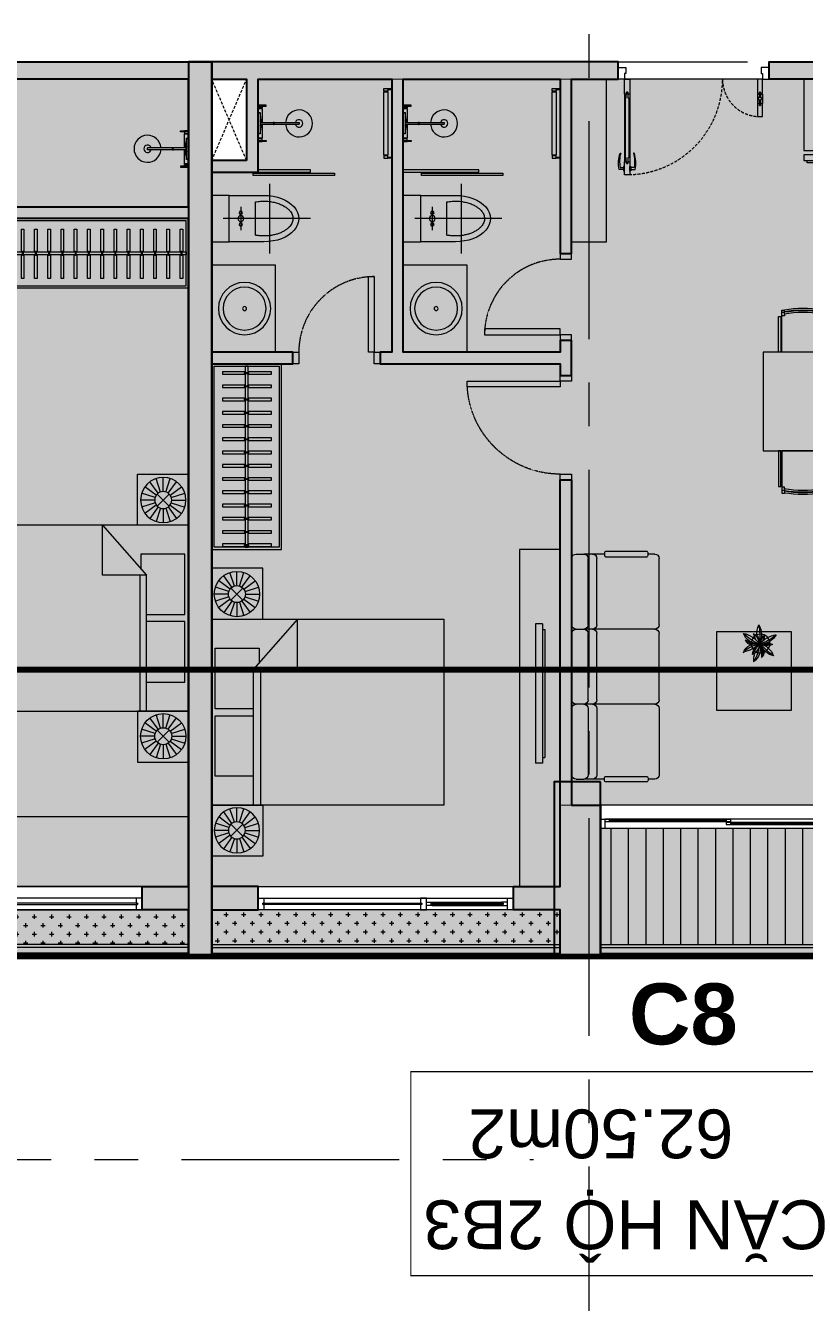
# Model space of a CAD drawing. Header units: millimetres. Extents: x -100356 to 314685, y 446 to 1273965.
# Drawn here: x 52887 to 59597, y 913568 to 924562 of the extents above; entities that cross this region are included whole.
import ezdxf
from ezdxf.enums import TextEntityAlignment as Align

# ---------------------------------------------------------------- set-up
doc = ezdxf.new("R2010")
doc.units = ezdxf.units.MM
for name, pattern in [('20180221 BF$0$Core - tb$0$HIDDEN', [0.375, 0.25, -0.125]), ('A1 - dp$0$DASHED2', [0.375, 0.25, -0.125]), ('A1 - dp$0$HIDDEN', [0.375, 0.25, -0.125]), ('CENTER', [2, 1.25, -0.25, 0.25, -0.25]), ('Dash', [6, 3, -3])]:
    doc.linetypes.add(name, pattern=pattern)
for name, color, linetype, lineweight in [('$0$TUONG 2', 2, 'Continuous', 35), ('20180221 BF$0$TUONG 2', 2, 'Continuous', 25), ('@ color hatch', 7, 'Continuous', 13), ('A.Concrete', 7, 'Continuous', 25), ('A1 - dp$0$A.Door', 4, 'Continuous', 13), ('A1 - dp$0$A.HACH 250', 250, 'Continuous', 5), ('A1 - dp$0$CUA', 5, 'Continuous', 9), ('A1 - dp$0$FURNITURE', 8, 'Continuous', 5), ('A1 - dp$0$KHCUA', 3, 'Continuous', 13), ('A1 - dp$0$TUONG 2', 2, 'Continuous', 25), ('A3 - dp$0$FURNITURE', 8, 'Continuous', 5), ('A3 - dp$0$TUONG 2', 2, 'Continuous', 25), ('Hatch-wall', 251, 'Continuous', 5), ('LC.HA', 250, 'Continuous', 9), ('LGI', 250, 'CENTER', 9), ('luoicot', 30, 'Continuous', 13), ('TEXT', 6, 'Continuous', 20), ('Text 35', 250, 'Continuous', 15), ('TXT', 1, 'Continuous', 25)]:
    doc.layers.add(name, color=color, linetype=linetype, lineweight=lineweight)
doc.layers.add('STR', color=7, linetype='Continuous')
doc.styles.add('A1 - dp$0$GHICHU-C', font='Font - TrueType - Arial.ttf', dxfattribs={"width": 0.7})
doc.styles.add('ARIAL', font='Font - TrueType - Arial Bold.ttf')
doc.styles.add('arial_eng', font='ARIALNI.TTF')
doc.styles.add('VnArial', font='Font - TrueType - Arial.ttf')

# ---------------------------------------------------------------- blocks, each defined once
blk = doc.blocks.new('A1 - dp$0$Bed 1600')
at = {"linetype": 'Continuous'}
for p, q in [((2, -80), (2, 0)), ((2, 0), (66, 0)), ((66, 0), (66, -80)), ((12, -1.2), (32.8, -1.2)), ((12, -14.4), (12, -1.2)), ((32.8, -1.2), (32.8, -14.4)), ((35.2, -1.2), (56, -1.2)), ((35.2, -14.4), (35.2, -1.2)), ((56, -1.2), (56, -16.4)), ((2, -14.4), (48.8, -14.4)), ((48.8, -16.8), (2, -16.8)), ((66, -29.6), (48.8, -14.4)), ((48.8, -14.4), (48.8, -29.6)), ((56, -16.4), (50.8, -16.4)), ((48.8, -29.6), (66, -29.6)), ((66, -80), (2, -80))]:
    blk.add_line(p, q, dxfattribs=at)
blk = doc.blocks.new('A1 - dp$0$tab')
for p, q in [((439, 0), (0, 0)), ((0, 0), (0, -439)), ((439, -439), (439, 0)), ((158, -179), (60, -108)), ((174, -163), (103, -65)), ((195, -153), (157, -37)), ((217, -149), (217, -27)), ((240, -153), (278, -37)), ((260, -163), (332, -65)), ((277, -179), (375, -108)), ((148, -200), (32, -162)), ((166, -171), (269, -274)), ((269, -171), (166, -274)), ((287, -200), (403, -162)), ((144, -222), (22, -222)), ((148, -245), (32, -283)), ((158, -265), (60, -337)), ((174, -282), (103, -380)), ((195, -292), (157, -408)), ((217, -296), (217, -418)), ((217, -296), (217, -418)), ((240, -292), (278, -408)), ((260, -282), (332, -380)), ((277, -265), (375, -337)), ((287, -245), (403, -283)), ((291, -222), (412, -222)), ((0, -439), (439, -439))]:
    blk.add_line(p, q)
for radius in [195, 73.2]:
    blk.add_circle((217, -222), radius)
blk = doc.blocks.new('*U271')
for points in [[(0, 600), (0, 0), (1850, 0), (1850, 600)], [(1830, 580), (1830, 20), (20, 20), (20, 580)]]:
    blk.add_lwpolyline(points, close=True)
at = {"ltscale": 6}
for points in [[(91, 313), (91, 515), (69, 515), (69, 313)], [(205, 313), (205, 515), (183, 515), (183, 313)], [(319, 313), (319, 515), (297, 515), (297, 313)], [(433, 313), (433, 515), (411, 515), (411, 313)], [(547, 313), (547, 515), (525, 515), (525, 313)], [(661, 313), (661, 515), (639, 515), (639, 313)], [(775, 313), (775, 515), (753, 515), (753, 313)], [(889, 313), (889, 515), (867, 515), (867, 313)], [(1003, 313), (1003, 515), (981, 515), (981, 313)], [(1117, 313), (1117, 515), (1095, 515), (1095, 313)], [(1231, 313), (1231, 515), (1209, 515), (1209, 313)], [(1345, 313), (1345, 515), (1323, 515), (1323, 313)], [(1459, 313), (1459, 515), (1437, 515), (1437, 313)], [(1573, 313), (1573, 515), (1551, 515), (1551, 313)], [(1687, 313), (1687, 515), (1665, 515), (1665, 313)], [(1801, 313), (1801, 515), (1779, 515), (1779, 313)], [(69, 287), (69, 92), (91, 92), (91, 287)], [(183, 287), (183, 92), (205, 92), (205, 287)], [(297, 287), (297, 92), (319, 92), (319, 287)], [(411, 287), (411, 92), (433, 92), (433, 287)], [(525, 287), (525, 92), (547, 92), (547, 287)], [(639, 287), (639, 92), (661, 92), (661, 287)], [(753, 287), (753, 92), (775, 92), (775, 287)], [(867, 287), (867, 92), (889, 92), (889, 287)], [(981, 287), (981, 92), (1003, 92), (1003, 287)], [(1095, 287), (1095, 92), (1117, 92), (1117, 287)], [(1209, 287), (1209, 92), (1231, 92), (1231, 287)], [(1323, 287), (1323, 92), (1345, 92), (1345, 287)], [(1437, 287), (1437, 92), (1459, 92), (1459, 287)], [(1551, 287), (1551, 92), (1573, 92), (1573, 287)], [(1665, 287), (1665, 92), (1687, 92), (1687, 287)], [(1779, 287), (1779, 92), (1801, 92), (1801, 287)]]:
    blk.add_lwpolyline(points, dxfattribs=at)
for points in [[(1830, 287), (1830, 313), (20, 313), (20, 287)], [(83, 319), (78, 319), (78, 280), (83, 280)], [(197, 319), (192, 319), (192, 280), (197, 280)], [(311, 319), (306, 319), (306, 280), (311, 280)], [(425, 319), (420, 319), (420, 280), (425, 280)], [(539, 319), (534, 319), (534, 280), (539, 280)], [(653, 319), (648, 319), (648, 280), (653, 280)], [(767, 319), (762, 319), (762, 280), (767, 280)], [(881, 319), (876, 319), (876, 280), (881, 280)], [(995, 319), (990, 319), (990, 280), (995, 280)], [(1109, 319), (1104, 319), (1104, 280), (1109, 280)], [(1223, 319), (1218, 319), (1218, 280), (1223, 280)], [(1337, 319), (1332, 319), (1332, 280), (1337, 280)], [(1451, 319), (1446, 319), (1446, 280), (1451, 280)], [(1565, 319), (1560, 319), (1560, 280), (1565, 280)], [(1679, 319), (1674, 319), (1674, 280), (1679, 280)], [(1793, 319), (1788, 319), (1788, 280), (1793, 280)]]:
    blk.add_lwpolyline(points, close=True, dxfattribs=at)
blk = doc.blocks.new('*U242')
at = {"layer": 'A1 - dp$0$A.Door', "ltscale": 0.5}
for p, q in [((1400, 65), (2000, 65)), ((1400, 35), (2000, 35))]:
    blk.add_line(p, q, dxfattribs=at)
for points in [[(-100, 0), (2100, 0), (2100, 100), (-100, 100)], [(2050, 100), (2050, 0), (2100, 0), (2100, 100)]]:
    blk.add_lwpolyline(points, close=True, dxfattribs=at)
for points in [[(-50, 55), (-50, 100), (-100, 100), (-100, 0), (-50, 0), (-50, 45), (-60, 45), (-60, 55), (-50, 55)], [(1300, 55), (1300, 100), (1350, 100), (1350, 0), (1300, 0), (1300, 45), (1310, 45), (1310, 55), (1300, 55)], [(1400, 55), (1400, 65), (1350, 65), (1350, 35), (1400, 35), (1400, 45), (1390, 45), (1390, 55), (1400, 55)], [(2000, 55), (2000, 65), (2050, 65), (2050, 35), (2000, 35), (2000, 45), (2010, 45), (2010, 55), (2000, 55)]]:
    blk.add_lwpolyline(points, dxfattribs=at)
at = {"layer": 'A1 - dp$0$A.HACH 250', "ltscale": 0.5}
for points in [[(-60, 45), (1310, 45), (1310, 55), (-60, 55)], [(1390, 45), (2010, 45), (2010, 55), (1390, 55)]]:
    blk.add_lwpolyline(points, close=True, dxfattribs=at)
blk = doc.blocks.new('B1 - tb$0$A$C588A0D6B')
for p, q in [((-122, -38), (123, -38)), ((-122, -59), (-122, -38)), ((123, -59), (-122, -59)), ((-11, -64), (-11, -211)), ((9, -65), (9, -211)), ((123, -38), (123, -59)), ((9, -211), (-11, -211)), ((9, -220), (-11, -220)), ((-11, -220), (-11, -507)), ((9, -220), (9, -507)), ((9, -507), (-11, -507))]:
    blk.add_line(p, q)
for points in [[(-178, -37), (-208, -37), (-208, -82), (-178, -82)], [(-208, -37), (-197, -37), (-197, -129), (-208, -129)], [(179, -37), (208, -37), (208, -82), (179, -82)], [(208, -37), (198, -37), (198, -129), (208, -129)]]:
    blk.add_lwpolyline(points, close=True)
blk.add_lwpolyline([(-11, -82), (-171, -82), (-171, -38), (172, -38), (172, -82), (9, -82)])
for centre, radius, start, end in [((0, 431), 505, 255.9943, 268.6524), ((0, 0), 65.5, 243.6552, 296.3448), ((0, 431), 505, 271.0236, 284.0057), ((-8, -215), 5.39, 127.2582, 232.7418), ((6, -215), 5.39, 307.2582, 52.7418), ((-1, -507), 155, 93.8501, 86.1499), ((-1, -507), 43, 104.0595, 75.9405)]:
    blk.add_arc(centre, radius, start, end)
blk = doc.blocks.new('*U392')
at = {"layer": 'A3 - dp$0$FURNITURE'}
for p, q in [((0, 100), (2950, 100)), ((0, 75), (2950, 75)), ((0, 25), (2950, 25)), ((0, 0), (2950, 0))]:
    blk.add_line(p, q, dxfattribs=at)
blk = doc.blocks.new('1B2')
at = {"layer": '@ color hatch', "ltscale": 0.5}
h = blk.add_hatch(color=231, dxfattribs=at)
h.dxf.hatch_style = 1
h.paths.add_polyline_path([(0, 50), (600, 50), (600, 46), (2603, 50), (2600, -350), (3400, -350), (3400, 50), (4475, 50), (4475, -500), (4775, -500), (4775, 50), (7725, 50), (7725, -6900), (4775, -6900), (4775, -6200), (4775, -6200), (4775, -6200), (0, -6200)])
h.paths.add_polyline_path([(4475, -6400), (0, -6400), (0, -7500), (4475, -7500)])
h.paths.add_polyline_path([(4775, -7100), (7725, -7100), (7725, -7500), (4775, -7500)])
h = blk.add_hatch(dxfattribs=at)
h.set_pattern_fill('CROSS', color=139, scale=300, angle=-90)
h.set_pattern_definition([(270, (-306287.76, -428892.19), (75, -75), [37.5, -112.5]), (360, (-306306.51, -428910.94), (75, 75), [37.5, -112.5])])
h.paths.add_polyline_path([(7725, -7100), (7725, -7400), (4775, -7400), (4775, -7100)])
at = {"layer": 'Hatch-wall', "ltscale": 0.5}
h = blk.add_hatch(color=256, dxfattribs=at)
h.dxf.hatch_style = 1
h.paths.add_polyline_path([(0, -6250), (0, -7500), (-200, -7500), (-200, 200), (1000, 200), (1000, 50), (600, 50), (600, 50), (0, 50), (0, -6050)])
h.paths.add_polyline_path([(4775, 200), (7925, 200), (7925, -7500), (7725, -7500), (7725, -7100), (7325, -7100), (7325, -6900), (7725, -6900), (7725, -1150), (5875, -1150), (5875, -2050), (4775, -2050), (4775, -2050), (4775, -2150), (4675, -2150), (4675, -2050), (3600, -2050), (3600, -1450), (2600, -1450), (2600, -1150), (2700, -1150), (2700, -1350), (3700, -1350), (3700, -1950), (5775, -1950), (5775, -1050), (7725, -1050), (7725, 50), (4775, 50)])
h.paths.add_polyline_path([(4475, 200), (2300, 200), (2300, 50), (2600, 50), (2600, -400), (2700, -400), (2700, -350), (3400, -350), (3400, 50), (4475, 50)])
h.paths.add_polyline_path([(3300, -250), (2700, -250), (2700, 50), (3300, 50)], flags=16)
h.paths.add_polyline_path([(4775, -3450), (4775, -3450), (4775, -6050), (4775, -6050), (4775, -6900), (5125, -6900), (5125, -7100), (4775, -7100), (4775, -7500), (4475, -7500), (4475, -6400), (4025, -6400), (4025, -6200), (4475, -6200), (4475, -6050), (4675, -6050), (4675, -3050), (4775, -3050)], flags=17)
h.paths.add_polyline_path([(3175, -6200), (2200, -6200), (2200, -6400), (3175, -6400)])
at = {"layer": '20180221 BF$0$TUONG 2', "ltscale": 0.5, "elevation": 0}
for points in [[(4775, 200), (7925, 200), (7925, -7500), (7725, -7500), (7725, -7100), (7325, -7100), (7325, -6900), (7725, -6900), (7725, -1150), (5875, -1150)], [(5775, -1050), (7725, -1050), (7725, 50), (4775, 50)]]:
    blk.add_lwpolyline(points, dxfattribs=at)
at = {"layer": '@ color hatch', "color": 250, "linetype": 'Dash', "ltscale": 10, "const_width": 10, "elevation": 0}
for points in [[(0, 50), (600, 50), (600, 46), (2603, 50), (2600, -350), (3400, -350), (3400, 50), (4475, 50), (4475, -500), (4775, -500), (4775, 50), (7725, 50), (7725, -6900), (4775, -6900), (4775, -6200), (4775, -6200), (4775, -6200), (0, -6200)], [(4775, -7100), (7725, -7100), (7725, -7500), (4775, -7500)]]:
    blk.add_lwpolyline(points, close=True, dxfattribs=at)
at = {"layer": 'A1 - dp$0$CUA'}
blk.add_line((7325, -6900, 0), (5125, -6900, 0), dxfattribs=at)
at = {"layer": 'A1 - dp$0$FURNITURE', "elevation": 0}
blk.add_lwpolyline([(4775, -6900), (7725, -6900), (7725, -6300), (4775, -6300)], close=True, dxfattribs=at)
at = {"layer": 'A1 - dp$0$TUONG 2', "ltscale": 0.5, "elevation": 0}
for points in [[(2300, 200), (7731, 200), (7925, 200)], [(7925, -7500), (7925, 200)], [(7925, -7500), (7925, 200)]]:
    blk.add_lwpolyline(points, dxfattribs=at)
at = {"layer": 'A1 - dp$0$FURNITURE', "extrusion": (2.97971e-18, -2.15412e-27, -1), "xscale": -0.7500000000000013, "yscale": 0.7500000000000013, "zscale": -0.7500000000000013, "rotation": 90}
blk.add_blockref('B1 - tb$0$A$C588A0D6B', (-7753, -550, 0), dxfattribs=at)
at = {"layer": 'A1 - dp$0$FURNITURE', "extrusion": (-6.05846e-28, -2.97971e-18, -1), "zscale": -1, "rotation": 180}
blk.add_blockref('*U271', (-5875, -1150, 0), dxfattribs=at)
at = {"layer": 'A1 - dp$0$FURNITURE', "extrusion": (0, 0, -1), "zscale": -1}
blk.add_blockref('A1 - dp$0$tab', (-7725, -3351, 0), dxfattribs=at)
at = {"layer": 'A1 - dp$0$FURNITURE', "extrusion": (0, 0, -1), "xscale": 24.99999062500353, "yscale": 24.99999062500353, "zscale": -24.99999062500353, "rotation": 90}
blk.add_blockref('A1 - dp$0$Bed 1600', (-7725, -5440, 0), dxfattribs=at)
at = {"layer": 'A1 - dp$0$FURNITURE', "rotation": 180}
blk.add_blockref('A1 - dp$0$tab', (7725, -5829, 0), dxfattribs=at)
at = {"layer": 'A1 - dp$0$TUONG 2', "extrusion": (0, 0, -1), "xscale": -1, "zscale": -1, "rotation": 180}
blk.add_blockref('*U242', (-7225, -7000, 0), dxfattribs=at)
at = {"layer": 'A3 - dp$0$TUONG 2', "extrusion": (0, 0, -1), "xscale": -1, "zscale": -1, "rotation": 180}
blk.add_blockref('*U392', (-7725, -7400, 0), dxfattribs=at)
at = {"layer": 'A1 - dp$0$FURNITURE', "style": 'arial_eng'}
blk.add_attdef('AC', (2566, -6475, 0), '', height=300, rotation=270, dxfattribs=at)
blk = doc.blocks.new('A1 - dp$0$sofa')
for p, q in [((0, -571), (0, 0)), ((38, 38), (104, 38)), ((282, 38), (104, 38)), ((141, -571), (141, 0)), ((217, -571), (217, 0)), ((716, 38), (658, 38)), ((754, -571), (754, 0)), ((0, -1217), (0, -646)), ((716, -608), (38, -608)), ((141, -646), (141, -1217)), ((217, -646), (217, -1217)), ((754, -646), (754, -1217)), ((0, -1292), (0, -1863)), ((38, -1255), (104, -1255)), ((716, -1255), (104, -1255)), ((141, -1292), (141, -1863)), ((217, -1292), (217, -1863)), ((754, -1292), (754, -1863)), ((38, -1901), (104, -1901)), ((282, -1901), (104, -1901)), ((716, -1901), (658, -1901))]:
    blk.add_line(p, q)
for points in [[(644, 61), (296, 61, 0.414214), (282, 47), (282, 28, 0.414214), (296, 14), (644, 14, 0.414214), (658, 28), (658, 47, 0.414214)], [(644, -1924), (296, -1924, -0.414214), (282, -1910), (282, -1891, -0.414214), (296, -1877), (644, -1877, -0.414214), (658, -1891), (658, -1910, -0.414214)]]:
    blk.add_lwpolyline(points, format="xyb", close=True)
blk.add_lwpolyline([(1890, -555), (1250, -555), (1250, -1235), (1890, -1235)], close=True)
blk.add_circle((1627, -1130), 80.6)
for centre, radius, start, end in [((38, 0), 37.7, 90, 180), ((104, 0), 37.7, 0, 90), ((179, 0), 37.7, 0, 90), ((716, 0), 37.7, 0, 90), ((38, -571), 37.7, 180, 270), ((38, -646), 37.7, 90, 180), ((104, -571), 37.7, 270, 0), ((104, -646), 37.7, 0, 90), ((179, -571), 37.7, 270, 0), ((179, -646), 37.7, 0, 90), ((716, -571), 37.7, 270, 0), ((716, -646), 37.7, 0, 90), ((1477, -1093), 150, 346.3603, 52.9474), ((1796, -981), 228, 178.2222, 197.8583), ((1223, -1180), 401, 8.0959, 30.7226), ((1589, -1013), 116, 199.4342, 287.4357), ((1402, -1395), 347, 51.5416, 77.1764), ((1657, -878), 252, 226.1483, 260.3711), ((1675, -1022), 118, 186.5073, 242.3609), ((1500, -1141), 121, 8.5552, 61.3289), ((1835, -910), 304, 204.7599, 224.6473), ((1582, -967), 167, 284.1284, 340.1468), ((1353, -1031), 283, 345.0604, 4.0737), ((2072, -1493), 575, 125.4464, 140.7382), ((1772, -1170), 150, 102.2423, 161.7321), ((1521, -1059), 124, 335.9893, 22.84), ((1594, -1056), 62.7, 334.5276, 48.0163), ((1623, -1280), 157, 94.4073, 156.4431), ((1435, -996), 226, 281.2486, 323.9899), ((1735, -1455), 348, 109.6318, 136.9416), ((1544, -1172), 49.4, 77.3557, 164.3532), ((1570, -1231), 102, 81.6389, 135.6255), ((1786, -1860), 758, 106.3355, 112.415), ((1549, -1147), 69.2, 281.4267, 10.9877), ((1247, -1065), 350, 334.6853, 342.4501), ((1508, -1124), 107, 301.9055, 355.1859), ((1771, -1215), 176, 174.3326, 205.2804), ((1044, -1193), 576, 350.24, 6.1148), ((1462, -1204), 173, 330.2411, 25.809), ((1771, -1215), 176, 150.7697, 151.9367), ((1796, -981), 228, 219.15, 261.389), ((1891, -1027), 289, 200.5138, 216.0242), ((1504, -1496), 388, 48.5745, 72.3842), ((1669, -1151), 48.5, 222.8374, 256.9786), ((1623, -1280), 157, 28.0484, 84.6491), ((1727, -2147), 1024, 89.91, 94.502), ((1609, -1189), 50.1, 349.1166, 38.9556), ((1686, -1227), 114, 66.7315, 107.3971), ((1675, -1004), 130, 272.4374, 295.2956), ((38, -1217), 37.7, 180, 270), ((38, -1292), 37.7, 90, 180), ((104, -1217), 37.7, 270, 0), ((104, -1292), 37.7, 0, 90), ((179, -1217), 37.7, 270, 0), ((179, -1292), 37.7, 0, 90), ((716, -1217), 37.7, 270, 0), ((716, -1292), 37.7, 0, 90), ((38, -1863), 37.7, 180, 270), ((104, -1863), 37.7, 270, 0), ((179, -1863), 37.7, 270, 0), ((716, -1863), 37.7, 270, 0)]:
    blk.add_arc(centre, radius, start, end)
blk = doc.blocks.new('A1 - dp$0$A$C6E1257E0')
at = {"linetype": 'Continuous'}
blk.add_lwpolyline([(30.5, 0), (64.5, 0), (64.5, 8.5), (30.5, 8.5)], close=True, dxfattribs=at)
blk.add_lwpolyline([(39, 8.5), (39, 42.5, -0.1327536), (166.5, 34), (166.5, 29.75, 0.1152164), (56, 34), (56, 8.5)], format="xyb", dxfattribs=at)
blk = doc.blocks.new('A1 - dp$0$cua vao can ho')
at = {"layer": 'A1 - dp$0$A.HACH 250', "linetype": 'A1 - dp$0$DASHED2', "ltscale": 100}
for centre, radius, start, end in [((-78, 0), 822, 88.4513, 180), ((-1222, 0), 322, 0, 93.9546)]:
    blk.add_arc(centre, radius, start, end, dxfattribs=at)
at = {"layer": 'A1 - dp$0$CUA'}
for p, q in [((-100, 128), (-100, 711)), ((-56, 128), (-56, 711)), ((-1244, 128), (-1244, 210)), ((-1200, 128), (-1200, 210))]:
    blk.add_line(p, q, dxfattribs=at)
for points in [[(-56, 822), (-56, 804), (-56, 711), (-72, 711), (-73, 726), (-83, 726), (-83, 711), (-100, 711), (-100, 822)], [(-73, 726), (-71, 676), (-64, 676), (-64, 161), (-71, 161), (-73, 111), (-83, 111), (-83, 128), (-84, 161), (-92, 161), (-92, 676), (-84, 676), (-83, 726)], [(-1244, 321), (-1244, 304), (-1244, 210), (-1228, 210), (-1227, 226), (-1217, 226), (-1217, 210), (-1200, 210), (-1200, 321)], [(-1227, 226), (-1229, 176), (-1236, 176), (-1236, 161), (-1229, 161), (-1227, 111), (-1217, 111), (-1217, 128), (-1216, 161), (-1208, 161), (-1208, 176), (-1216, 176), (-1217, 226)], [(-1217, 128), (-1217, 111), (-1227, 111), (-1228, 128), (-1244, 128), (-1244, 1), (-1244, 0), (-1200, 0), (-1200, 11), (-1200, 128)], [(-83, 128), (-83, 111), (-73, 111), (-72, 128), (-56, 128), (-56, 1), (-56, 0), (-100, 0), (-100, 11), (-100, 128)], [(-1233, -50), (-1244, -50), (-1244, 0), (-1300, 0), (-1300, -100), (-1275, -100), (-1233, -100)], [(-67, -50), (-56, -50), (-56, 0), (0, 0), (0, -100), (-25, -100), (-67, -100)]]:
    blk.add_lwpolyline(points, close=True, dxfattribs=at)
blk.add_lwpolyline([(-1244, 0), (-56, 0)], dxfattribs=at)
at = {"layer": 'A1 - dp$0$CUA', "yscale": 1.111111111007631, "zscale": 1.111111111007631}
for p, xscale, rotation in [((-100, 822), -1.111111111007631, 89.99998306033208), ((-56, 822), 1.111111111007631, 269.9999830603322)]:
    blk.add_blockref('A1 - dp$0$A$C6E1257E0', p, dxfattribs=dict(at, xscale=xscale, rotation=rotation))
blk = doc.blocks.new('A1 - dp$0$1012')
for p, q in [((397, 192), (13, 192)), ((13, 192), (13, 169)), ((52, 169), (13, 169)), ((36, 169), (36, 192)), ((52, 169), (67, 169)), ((67, 169), (67, 192)), ((397, 222), (71, 222)), ((71, 222), (71, 202)), ((71, 202), (397, 202)), ((397, 202), (397, 222)), ((397, -192), (397, 192)), ((52, -169), (13, -169)), ((13, -169), (13, -192)), ((13, -192), (397, -192)), ((36, -192), (36, -169)), ((52, -169), (67, -169)), ((67, -192), (67, -169)), ((71, -202), (397, -202)), ((71, -222), (71, -202)), ((397, -222), (71, -222)), ((397, -202), (397, -222))]:
    blk.add_line(p, q)
at = {"extrusion": (0, 0, -1)}
for centre, major_axis, start_param, end_param in [((1073, 0), (759, 759), 3.768877, 4.085105), ((1073, 0), (748, 748), 3.766561, 4.087421), ((1094, 0), (759, 759), 3.768877, 4.085105), ((1094, 0), (748, 748), 3.766561, 4.087421)]:
    blk.add_ellipse(centre, major_axis=major_axis, ratio=1, start_param=start_param, end_param=end_param, dxfattribs=at)
blk = doc.blocks.new('A1 - dp$0$ban an 4ng')
at = {"layer": 'A1 - dp$0$FURNITURE'}
blk.add_lwpolyline([(1200, 0), (0, 0), (0, -850), (1200, -850)], close=True, dxfattribs=at)
at = {"layer": 'A1 - dp$0$FURNITURE', "extrusion": (2.97971e-18, -2.13827e-28, -1), "xscale": 0.9444444444444446, "yscale": 0.9444444444444446, "zscale": -0.9444444444444446, "rotation": 270.0000000020186}
for p in [(-342, 375), (-853, 375)]:
    blk.add_blockref('A1 - dp$0$1012', p, dxfattribs=at)
at = {"layer": 'A1 - dp$0$FURNITURE', "xscale": 0.9444444444444446, "yscale": 0.9444444444444446, "zscale": 0.9444444444444446, "rotation": 90}
for p in [(342, -1225), (853, -1225)]:
    blk.add_blockref('A1 - dp$0$1012', p, dxfattribs=at)
blk = doc.blocks.new('A1 - dp$0$mb-tulanh700x735')
for p, q in [((368, 700), (-368, 700)), ((-368, 700), (-368, 651)), ((279, 700), (279, 720)), ((279, 720), (340, 720)), ((340, 700), (279, 700)), ((340, 720), (340, 700)), ((368, 651), (368, 700)), ((-368, 651), (368, 651)), ((368, 614), (-368, 614)), ((-368, 614), (-368, 0)), ((368, 0), (368, 614)), ((-368, 0), (368, 0))]:
    blk.add_line(p, q)
blk = doc.blocks.new('*U205')
for points in [[(-850, 100), (-900, 100), (-900, 0), (-850, 0)], [(-50, 0), (-100, 0), (-100, -800), (-50, -800)], [(0, 100), (-50, 100), (-50, 0), (0, 0)]]:
    blk.add_lwpolyline(points, close=True)
at = {"linetype": 'A1 - dp$0$HIDDEN'}
blk.add_arc((-50, 0), 800, 180, 270, dxfattribs=at)
blk = doc.blocks.new('A1 - dp$0$A$C6FE626A3')
for p, q in [((-90, 606), (-150, 606)), ((-150, -594), (-150, 606)), ((-90, -594), (-90, 606)), ((-90, 557), (-70, 557)), ((-70, -545), (-70, 557)), ((-90, -545), (-70, -545)), ((-90, -594), (-150, -594))]:
    blk.add_line(p, q)
blk = doc.blocks.new('*U202')
for points in [[(0, 100), (50, 100), (50, 0), (0, 0)], [(50, 0), (100, 0), (100, -650), (50, -650)], [(700, 100), (750, 100), (750, 0), (700, 0)]]:
    blk.add_lwpolyline(points, close=True)
at = {"linetype": 'A1 - dp$0$HIDDEN'}
blk.add_arc((50, 0), 650, 270, 0, dxfattribs=at)
blk = doc.blocks.new('A1 - dp$0$A$C4168242D')
for points in [[(300, 750), (300, 0)], [(0, 400), (600, 400)], [(100, 350), (100, 50), (500, 50), (500, 350)], [(157, 276), (443, 276)], [(400, 150), (200, 150)]]:
    blk.add_lwpolyline(points)
for centre, radius in [((250, 150), 15), ((300, 150), 25), ((350, 150), 15)]:
    blk.add_circle(centre, radius)
blk.add_ellipse((300, 350), major_axis=(0, 300), ratio=0.666667, start_param=4.712389, end_param=7.853982)
blk.add_open_spline([(443, 276), (444, 283), (446, 291), (449, 313), (450, 328), (450, 356), (450, 370), (447, 399), (445, 413), (440, 440), (437, 453), (428, 478), (424, 490), (413, 512), (408, 522), (396, 540), (391, 547), (380, 560), (374, 566), (363, 576), (357, 580), (346, 588), (340, 591), (328, 595), (323, 597), (311, 599), (306, 600), (295, 600), (289, 600), (278, 597), (273, 596), (261, 591), (255, 588), (244, 581), (238, 577), (226, 567), (221, 561), (210, 548), (204, 541), (194, 525), (189, 517), (180, 499), (176, 489), (169, 469), (165, 459), (160, 437), (157, 426), (153, 404), (152, 392), (150, 369), (150, 357), (150, 333), (151, 321), (153, 298), (155, 287), (157, 276)], degree=3, knots=[4.428595, 4.428595, 4.428595, 4.428595, 4.521718, 4.521718, 4.681946, 4.681946, 4.842175, 4.842175, 5.002403, 5.002403, 5.162632, 5.162632, 5.32286, 5.32286, 5.483089, 5.483089, 5.615862, 5.615862, 5.748636, 5.748636, 5.88141, 5.88141, 6.014184, 6.014184, 6.146958, 6.146958, 6.279732, 6.279732, 6.412506, 6.412506, 6.545279, 6.545279, 6.678053, 6.678053, 6.810827, 6.810827, 6.943601, 6.943601, 7.076375, 7.076375, 7.209149, 7.209149, 7.341922, 7.341922, 7.474696, 7.474696, 7.60747, 7.60747, 7.740244, 7.740244, 7.873018, 7.873018, 8.005792, 8.005792, 8.137776, 8.137776, 8.137776, 8.137776])
blk = doc.blocks.new('A1 - dp$0$A$C722D3D91')
at = {"ltscale": 0.07}
for radius in [225, 185, 17]:
    blk.add_circle((0, 0), radius, dxfattribs=at)
blk = doc.blocks.new('A1 - dp$0$A$C588A0D6B')
for p, q in [((-122, -38), (123, -38)), ((-122, -59), (-122, -38)), ((123, -59), (-122, -59)), ((-11, -64), (-11, -211)), ((9, -65), (9, -211)), ((123, -38), (123, -59)), ((9, -211), (-11, -211)), ((9, -220), (-11, -220)), ((-11, -220), (-11, -507)), ((9, -220), (9, -507)), ((9, -507), (-11, -507))]:
    blk.add_line(p, q)
for points in [[(-178, -37), (-208, -37), (-208, -82), (-178, -82)], [(-208, -37), (-197, -37), (-197, -129), (-208, -129)], [(179, -37), (208, -37), (208, -82), (179, -82)], [(208, -37), (198, -37), (198, -129), (208, -129)]]:
    blk.add_lwpolyline(points, close=True)
blk.add_lwpolyline([(-11, -82), (-171, -82), (-171, -38), (172, -38), (172, -82), (9, -82)])
for centre, radius, start, end in [((0, 431), 505, 255.9943, 268.6524), ((0, 0), 65.5, 243.6552, 296.3448), ((0, 431), 505, 271.0236, 284.0057), ((-8, -215), 5.39, 127.2582, 232.7418), ((6, -215), 5.39, 307.2582, 52.7418), ((-1, -507), 155, 93.8501, 86.1499), ((-1, -507), 43, 104.0595, 75.9405)]:
    blk.add_arc(centre, radius, start, end)
blk = doc.blocks.new('A1 - dp$0$A$C487079A1')
for points in [[(34, 589), (34, 600), (0, 600), (0, 589)], [(68, 578), (68, 600), (34, 600), (34, 578)], [(34, 0), (34, 11), (0, 11), (0, 0)], [(68, 22), (68, 0), (34, 0), (34, 22)]]:
    blk.add_lwpolyline(points, close=True)
blk.add_lwpolyline([(34, 147), (34, 27), (67, 27), (67, 573), (34, 573), (34, 147)])
blk = doc.blocks.new('*U243')
for points in [[(-700, 100), (-750, 100), (-750, 0), (-700, 0)], [(-50, 0), (-100, 0), (-100, -650), (-50, -650)], [(0, 100), (-50, 100), (-50, 0), (0, 0)]]:
    blk.add_lwpolyline(points, close=True)
at = {"linetype": 'A1 - dp$0$HIDDEN'}
blk.add_arc((-50, 0), 650, 180, 270, dxfattribs=at)
blk = doc.blocks.new('*U394')
at = {"layer": 'A3 - dp$0$FURNITURE'}
for p, q in [((0, 100), (3000, 100)), ((0, 75), (3000, 75)), ((0, 25), (3000, 25)), ((0, 0), (3000, 0))]:
    blk.add_line(p, q, dxfattribs=at)
blk = doc.blocks.new('*U269')
for p, q in [((50, 0), (1538, 0)), ((100, 0), (100, -30)), ((1488, 0), (1488, -30)), ((1538, 0), (1538, -30)), ((50, -30), (1538, -30)), ((1488, -35), (1488, -65)), ((1488, -35), (2975, -35)), ((1488, -65), (2975, -65)), ((1538, -35), (1538, -65)), ((2925, -35), (2925, -65))]:
    blk.add_line(p, q)
at = {"color": 8}
for p, q in [((100, -15), (1488, -15)), ((1538, -50), (2925, -50))]:
    blk.add_line(p, q, dxfattribs=at)
for points in [[(0, 0), (50, 0), (50, -110), (0, -110)], [(2975, 0), (3025, 0), (3025, -110), (2975, -110)]]:
    blk.add_lwpolyline(points, close=True)
for points in [[(2975, 0), (50, 0)], [(2975, -110), (50, -110)]]:
    blk.add_lwpolyline(points)
at = {"layer": 'A1 - dp$0$KHCUA', "style": 'A1 - dp$0$GHICHU-C', "flags": 1}
for tag, p in [('KICH_THUOC', (450, -300)), ('TEN_CUA', (450, -184)), ('QUI_CACH', (450, -421))]:
    blk.add_attdef(tag, text='', height=50, dxfattribs=at).set_placement(p, align=Align.MIDDLE)
blk = doc.blocks.new('*U389')
at = {"layer": 'A3 - dp$0$FURNITURE'}
for p, q in [((0, 100), (2200, 100)), ((0, 75), (2200, 75)), ((0, 25), (2200, 25)), ((0, 0), (2200, 0))]:
    blk.add_line(p, q, dxfattribs=at)
blk = doc.blocks.new('*U396')
for points in [[(0, 600), (0, 0), (1600, 0), (1600, 600)], [(1580, 580), (1580, 20), (20, 20), (20, 580)]]:
    blk.add_lwpolyline(points, close=True)
at = {"ltscale": 6}
for points in [[(91, 313), (91, 515), (69, 515), (69, 313)], [(205, 313), (205, 515), (183, 515), (183, 313)], [(319, 313), (319, 515), (297, 515), (297, 313)], [(433, 313), (433, 515), (411, 515), (411, 313)], [(547, 313), (547, 515), (525, 515), (525, 313)], [(661, 313), (661, 515), (639, 515), (639, 313)], [(775, 313), (775, 515), (753, 515), (753, 313)], [(889, 313), (889, 515), (867, 515), (867, 313)], [(1003, 313), (1003, 515), (981, 515), (981, 313)], [(1117, 313), (1117, 515), (1095, 515), (1095, 313)], [(1231, 313), (1231, 515), (1209, 515), (1209, 313)], [(1345, 313), (1345, 515), (1323, 515), (1323, 313)], [(1459, 313), (1459, 515), (1437, 515), (1437, 313)], [(1573, 313), (1573, 515), (1551, 515), (1551, 313)], [(69, 287), (69, 92), (91, 92), (91, 287)], [(183, 287), (183, 92), (205, 92), (205, 287)], [(297, 287), (297, 92), (319, 92), (319, 287)], [(411, 287), (411, 92), (433, 92), (433, 287)], [(525, 287), (525, 92), (547, 92), (547, 287)], [(639, 287), (639, 92), (661, 92), (661, 287)], [(753, 287), (753, 92), (775, 92), (775, 287)], [(867, 287), (867, 92), (889, 92), (889, 287)], [(981, 287), (981, 92), (1003, 92), (1003, 287)], [(1095, 287), (1095, 92), (1117, 92), (1117, 287)], [(1209, 287), (1209, 92), (1231, 92), (1231, 287)], [(1323, 287), (1323, 92), (1345, 92), (1345, 287)], [(1437, 287), (1437, 92), (1459, 92), (1459, 287)], [(1551, 287), (1551, 92), (1573, 92), (1573, 287)]]:
    blk.add_lwpolyline(points, dxfattribs=at)
for points in [[(1580, 287), (1580, 313), (20, 313), (20, 287)], [(83, 319), (78, 319), (78, 280), (83, 280)], [(197, 319), (192, 319), (192, 280), (197, 280)], [(311, 319), (306, 319), (306, 280), (311, 280)], [(425, 319), (420, 319), (420, 280), (425, 280)], [(539, 319), (534, 319), (534, 280), (539, 280)], [(653, 319), (648, 319), (648, 280), (653, 280)], [(767, 319), (762, 319), (762, 280), (767, 280)], [(881, 319), (876, 319), (876, 280), (881, 280)], [(995, 319), (990, 319), (990, 280), (995, 280)], [(1109, 319), (1104, 319), (1104, 280), (1109, 280)], [(1223, 319), (1218, 319), (1218, 280), (1223, 280)], [(1337, 319), (1332, 319), (1332, 280), (1337, 280)], [(1451, 319), (1446, 319), (1446, 280), (1451, 280)], [(1565, 319), (1560, 319), (1560, 280), (1565, 280)]]:
    blk.add_lwpolyline(points, close=True, dxfattribs=at)
blk = doc.blocks.new('2B3')
at = {"layer": '@ color hatch', "ltscale": 0.5}
h = blk.add_hatch(color=131, dxfattribs=at)
h.dxf.hatch_style = 1
h.paths.add_polyline_path([(-411897, 289044), (-409297, 289044), (-409297, 289044), (-408997, 289044), (-408997, 289044), (-404598, 289044), (-404598, 286594), (-403247, 286594), (-403247, 282794), (-409297, 282794), (-409297, 282094), (-412297, 282094), (-412297, 288244), (-411897, 288244)])
h.paths.add_polyline_path([(-408947, 282594), (-403247, 282594), (-403247, 281494), (-408947, 281494)])
h.paths.add_polyline_path([(-412297, 281894), (-409297, 281894), (-409297, 281494), (-412297, 281494)])
h = blk.add_hatch(dxfattribs=at)
h.set_pattern_fill('CROSS', color=139, scale=300, angle=-90)
h.set_pattern_definition([(270, (-723360.06, -139898.34), (75, -75), [37.5, -112.5]), (360, (-723378.81, -139917.09), (75, 75), [37.5, -112.5])])
h.paths.add_polyline_path([(-409297, 281894), (-409297, 281594), (-412297, 281594), (-412297, 281894)])
at = {"layer": 'A1 - dp$0$A.HACH 250'}
h = blk.add_hatch(dxfattribs=at)
h.set_pattern_fill('_USER', color=256, scale=150, angle=270, pattern_type=0)
h.set_pattern_definition([(270, (-95968.2, 214276.78), (150, -3e-14), [])])
h.paths.add_polyline_path([(-406128, 282594), (-405872, 282594), (-405872, 281994), (-406622, 281994), (-406622, 282594), (-408997, 282594), (-408997, 281694), (-408997, 281694), (-408997, 281594), (-403317, 281594), (-403317, 282594)])
at = {"layer": 'Hatch-wall', "ltscale": 0.5}
h = blk.add_hatch(color=256, dxfattribs=at)
h.dxf.hatch_style = 1
h.paths.add_polyline_path([(-408997, 289044), (-408797, 289044), (-408797, 289194), (-412497, 289194), (-412497, 281494), (-412297, 281494), (-412297, 281894), (-411898, 281894), (-411898, 282094), (-412297, 282094), (-412297, 286594), (-411597, 286594), (-411597, 286694), (-412297, 286694), (-412297, 288244), (-411897, 288244), (-411897, 289044), (-410747, 289044), (-410747, 286694), (-410847, 286694), (-410847, 286594), (-410247, 286594), (-409297, 286594), (-409297, 286494), (-409197, 286494), (-409197, 286794), (-409297, 286794), (-409297, 286694), (-410647, 286694), (-410647, 289044), (-409297, 289044), (-409297, 287544), (-409197, 287544), (-409197, 289044), (-408997, 289044)])
h.paths.add_polyline_path([(-412297, 289044), (-411997, 289044), (-411997, 288344), (-412297, 288344)], flags=16)
h = blk.add_hatch(color=256, dxfattribs=at)
h.dxf.hatch_style = 1
h.paths.add_polyline_path([(-404398, 289194), (-404398, 286794), (-403247, 286794), (-403117, 286794), (-403117, 281494), (-403317, 281494), (-403317, 282594), (-403547, 282594), (-403547, 282794), (-403317, 282794), (-403317, 286594), (-405297, 286594), (-405297, 286694), (-404598, 286694), (-404598, 289044), (-407097, 289044), (-407197, 289044), (-407197, 289044), (-407497, 289044), (-407497, 289194)])
h.paths.add_polyline_path([(-406197, 286694), (-406347, 286694), (-406347, 282794), (-406747, 282794), (-406747, 282594), (-405822, 282594), (-405747, 282594), (-405747, 282794), (-406247, 282794), (-406247, 286594), (-406197, 286594)], flags=17)
h.paths.add_polyline_path([(-409197, 282794), (-408947, 282794), (-408947, 282594), (-408947, 281494), (-409297, 281494), (-409297, 281594), (-409297, 281894), (-409698, 281894), (-409698, 282094), (-409297, 282094), (-409297, 285594), (-409197, 285594)])
at = {"layer": '@ color hatch', "color": 250, "linetype": 'Dash', "ltscale": 10, "const_width": 10, "elevation": 0}
for points in [[(-411897, 289044), (-409297, 289044), (-409297, 289044), (-408997, 289044), (-408997, 289044), (-404598, 289044), (-404598, 286594), (-403317, 286594), (-403317, 282794), (-409297, 282794), (-409297, 282094), (-412297, 282094), (-412297, 288244), (-411897, 288244)], [(-408947, 282594), (-403317, 282594), (-403317, 281494), (-408947, 281494)], [(-412297, 281894), (-409297, 281894), (-409297, 281494), (-412297, 281494)]]:
    blk.add_lwpolyline(points, close=True, dxfattribs=at)
at = {"layer": 'A1 - dp$0$A.HACH 250', "linetype": 'A1 - dp$0$DASHED2', "ltscale": 100}
for p, q in [((-412297, 288344, 0), (-411997, 289044, 0)), ((-411997, 288344, 0), (-412297, 289044, 0))]:
    blk.add_line(p, q, dxfattribs=at)
at = {"layer": 'A1 - dp$0$CUA'}
blk.add_line((-411898, 282094, 0), (-409698, 282094, 0), dxfattribs=at)
at = {"layer": 'A1 - dp$0$CUA', "elevation": 0}
for points in [[(-411447, 288264), (-411897, 288264), (-411897, 288244), (-411447, 288244)], [(-409997, 288264), (-410647, 288264), (-410647, 288244), (-409997, 288244)], [(-411239, 288214), (-411939, 288214), (-411939, 288234), (-411239, 288234)], [(-409789, 288214), (-410489, 288214), (-410489, 288234), (-409789, 288234)]]:
    blk.add_lwpolyline(points, close=True, dxfattribs=at)
blk.add_lwpolyline([(-406797, 282794), (-408997, 282794)], dxfattribs=at)
at = {"layer": 'A1 - dp$0$FURNITURE', "elevation": 0}
for points in [[(-409197, 287644), (-408897, 287644), (-408897, 289044), (-409197, 289044)], [(-412147, 288044), (-412297, 288044), (-412297, 287644), (-412147, 287644)], [(-410497, 288044), (-410647, 288044), (-410647, 287644), (-410497, 287644)], [(-411747, 287444), (-412297, 287444), (-412297, 286694), (-411747, 286694)], [(-410097, 287444), (-410647, 287444), (-410647, 286694), (-410097, 286694)], [(-409647, 282094), (-409297, 282094), (-409297, 284994), (-409647, 284994)]]:
    blk.add_lwpolyline(points, close=True, dxfattribs=at)
at = {"layer": 'A1 - dp$0$TUONG 2', "ltscale": 0.5, "elevation": 0}
for points in [[(-408997, 289044), (-408797, 289044), (-408797, 289194), (-412497, 289194), (-412497, 281494), (-412297, 281494), (-412297, 281894), (-411898, 281894), (-411898, 282094), (-412297, 282094), (-412297, 286594), (-411597, 286594), (-411597, 286694), (-412297, 286694), (-412297, 288244), (-411897, 288244), (-411897, 289044), (-410747, 289044), (-410747, 286694), (-410847, 286694), (-410847, 286594), (-410247, 286594), (-409297, 286594), (-409297, 286494), (-409197, 286494), (-409197, 286794), (-409297, 286794), (-409297, 286694), (-410647, 286694), (-410647, 289044), (-409297, 289044), (-409297, 287544), (-409197, 287544), (-409197, 289044), (-408997, 289044)], [(-411997, 288344), (-412297, 288344), (-412297, 289044), (-411997, 289044)], [(-411997, 288344), (-412297, 288344), (-412297, 289044), (-411997, 289044)], [(-409197, 282794), (-408947, 282794), (-408947, 282594), (-408947, 282594), (-408947, 281494), (-409297, 281494), (-409297, 281594), (-409297, 281594), (-409297, 281894), (-409698, 281894), (-409698, 282094), (-409297, 282094), (-409297, 285594), (-409197, 285594)]]:
    blk.add_lwpolyline(points, close=True, dxfattribs=at)
for points in [[(-407097, 289044), (-407197, 289044), (-407197, 289044), (-407197, 289044), (-407197, 289044), (-407497, 289044), (-407497, 289194), (-404398, 289194)], [(-412297, 288244), (-411897, 288244), (-411897, 289044)]]:
    blk.add_lwpolyline(points, dxfattribs=at)
at = {"layer": 'A1 - dp$0$A.Door', "extrusion": (0, 0, -1), "xscale": -0.7272727265428539, "yscale": 0.7272727265428539, "zscale": -0.7272727265428539}
blk.add_blockref('*U269', (408947, 282674, 0), dxfattribs=at)
at = {"layer": 'A1 - dp$0$CUA'}
for name, p, rotation in [('*U243', (-409297, 286794, 0), 270), ('*U202', (-410847, 286694, 0), 180)]:
    blk.add_blockref(name, p, dxfattribs=dict(at, rotation=rotation))
at = {"layer": 'A1 - dp$0$CUA', "xscale": -1, "rotation": 270}
blk.add_blockref('*U205', (-409297, 286494, 0), dxfattribs=at)
at = {"layer": 'A1 - dp$0$FURNITURE', "extrusion": (-2.97971e-18, -2.01949e-28, -1), "xscale": -1, "zscale": -1, "rotation": 180}
blk.add_blockref('A1 - dp$0$mb-tulanh700x735', (406829, 289044, 0), dxfattribs=at)
at = {"layer": 'A1 - dp$0$FURNITURE', "extrusion": (5.65041e-18, 5.27555e-19, -1), "zscale": -1, "rotation": 6.964632749556706e-05}
for p in [(410747, 288363, 0), (409297, 288363, 0)]:
    blk.add_blockref('A1 - dp$0$A$C487079A1', p, dxfattribs=at)
at = {"layer": 'A1 - dp$0$FURNITURE', "extrusion": (5.27555e-19, 5.65041e-18, -1), "xscale": -0.7500000000000016, "yscale": 0.7500000000000016, "zscale": -0.7500000000000016, "rotation": 269.9999303536723}
for p in [(411925, 288664, 0), (410676, 288664, 0)]:
    blk.add_blockref('A1 - dp$0$A$C588A0D6B', p, dxfattribs=at)
at = {"layer": 'A1 - dp$0$FURNITURE'}
for name, p, xscale, rotation in [('A1 - dp$0$A$C4168242D', (-412197, 287544, 0), -1.000000000000003, 269.9999830603322), ('A1 - dp$0$A$C4168242D', (-410547, 287544, 0), -1.000000000000003, 269.9999830603322), ('A1 - dp$0$A$C722D3D91', (-412014, 287069, 0), -1.000000000000003, 179.9999830603322), ('A1 - dp$0$A$C722D3D91', (-410364, 287069, 0), -1.000000000000003, 179.9999830603322), ('A1 - dp$0$sofa', (-409197, 283055, 0), -1, 180), ('A1 - dp$0$tab', (-412297, 282355, 0), -1, 180)]:
    blk.add_blockref(name, p, dxfattribs=dict(at, xscale=xscale, rotation=rotation))
blk.add_blockref('A1 - dp$0$ban an 4ng', (-407547, 286694, 0), dxfattribs=at)
at = {"layer": 'A1 - dp$0$FURNITURE', "rotation": 270}
blk.add_blockref('*U396', (-412297, 286594, 0), dxfattribs=at)
at = {"layer": 'A1 - dp$0$FURNITURE', "extrusion": (0, 0, -1), "xscale": -1, "zscale": -1}
blk.add_blockref('A1 - dp$0$tab', (412297, 284833, 0), dxfattribs=at)
at = {"layer": 'A1 - dp$0$FURNITURE', "extrusion": (0, 0, -1), "xscale": -24.99999062500353, "yscale": 24.99999062500353, "zscale": -24.99999062500353, "rotation": 270}
blk.add_blockref('A1 - dp$0$Bed 1600', (412297, 282744, 0), dxfattribs=at)
at = {"layer": 'A1 - dp$0$FURNITURE', "extrusion": (-6.05844e-28, -2.97971e-18, -1), "zscale": -1, "rotation": 180}
blk.add_blockref('A1 - dp$0$A$C6FE626A3', (409357, 283761, 0), dxfattribs=at)
at = {"layer": 'A1 - dp$0$TUONG 2', "rotation": 180}
blk.add_blockref('A1 - dp$0$cua vao can ho', (-408797, 289044, 0), dxfattribs=at)
at = {"layer": 'A1 - dp$0$TUONG 2', "extrusion": (0, 0, -1), "zscale": -1, "rotation": 180}
blk.add_blockref('*U242', (411798, 281994, 0), dxfattribs=at)
at = {"layer": 'A3 - dp$0$TUONG 2', "extrusion": (0, 0, -1), "zscale": -1, "rotation": 180}
for name, p in [('*U394', (412297, 281594, 0)), ('*U389', (408947, 281594, 0))]:
    blk.add_blockref(name, p, dxfattribs=at)
at = {"layer": 'A1 - dp$0$FURNITURE', "style": 'arial_eng'}
blk.add_attdef('AC', (-406368, 282518, 0), '', height=300, rotation=270, dxfattribs=at)
blk = doc.blocks.new('X-GRID')
at = {"layer": 'LGI', "ltscale": 1500}
for p, q in [((-25500, 49486.8), (-25500, -7272.6)), ((5008.8, 20550), (-25023.2, 20550)), ((5008.8, 11100), (-57318.6, 11100))]:
    blk.add_line(p, q, dxfattribs=at)
blk = doc.blocks.new('A$C60262ED2')
at = {"layer": 'LC.HA'}
h = blk.add_hatch(color=256, dxfattribs=at)
h.dxf.hatch_style = 1
h.paths.add_polyline_path([(33009, 34184), (32609, 34184), (32609, 32684), (33009, 32684)])
at = {"layer": 'STR', "ltscale": 1000, "elevation": 0}
blk.add_lwpolyline([(33009, 34184), (32609, 34184), (32609, 32684), (33009, 32684)], close=True, dxfattribs=at)
at = {"rotation": 180}
blk.add_blockref('X-GRID', (7409, 51484, 0), dxfattribs=at)
at = {"layer": 'Text 35', "ltscale": 1000, "style": 'ARIAL'}
blk.add_text('C8', height=525, dxfattribs=at).set_placement((33253, 31924, 0))
blk = doc.blocks.new('column')
at = {"layer": 'luoicot', "ltscale": 0.5}
blk.add_blockref('A$C60262ED2', (-47109, -40384, 0), dxfattribs=at)
blk = doc.blocks.new('SECTION SYMBOL')
at = {"layer": 'TXT', "linetype": '20180221 BF$0$Core - tb$0$HIDDEN', "ltscale": 300, "const_width": 50, "elevation": 0}
blk.add_lwpolyline([(19511, -10462), (-5470, -10462), (-5470, -5231), (-37733, -5231)], dxfattribs=at)

msp = doc.modelspace()

# ---------------------------------------------------------------- linework, layer by layer
at = {"color": 3, "linetype": 'Dash', "ltscale": 30, "const_width": 50, "elevation": 0}
msp.add_lwpolyline([(59640.8, 904450.1), (59640.9, 910997.5), (63470.9, 910997.5), (63470.9, 916547.1), (57640.9, 916547.1), (57490.9, 916547.1), (47226.2, 916547.1), (46565.9, 916547.1), (43615.9, 916547.1)], dxfattribs=at)
at = {"layer": 'TEXT', "const_width": 10, "elevation": 0}
msp.add_lwpolyline([(56206.5, 915555.9), (59862.6, 915555.9), (59862.6, 913799.6), (56206.5, 913799.6)], close=True, dxfattribs=at)

# ---------------------------------------------------------------- block references
at = {"layer": '$0$TUONG 2'}
for name, p in [('1B2', (46565.7, 924050, 0)), ('2B3', (466788.1, 635056.1, 0))]:
    msp.add_blockref(name, p, dxfattribs=at)
at = {"layer": 'A.Concrete'}
msp.add_blockref('column', (71940.7, 924250, 0), dxfattribs=at)
at = {"layer": 'TEXT'}
msp.add_blockref('SECTION SYMBOL', (68940.9, 924246.9, 0), dxfattribs=at)

# ---------------------------------------------------------------- texts
at = {"layer": 'TEXT', "style": 'VnArial'}
for s, p in [('62.50m2', (58984.3, 915229.7, 0)), ('CĂN HỘ 2B3', (59801.6, 914447, 0))]:
    msp.add_text(s, height=420, rotation=180, dxfattribs=at).set_placement(p)

doc.saveas('drawing.dxf')
